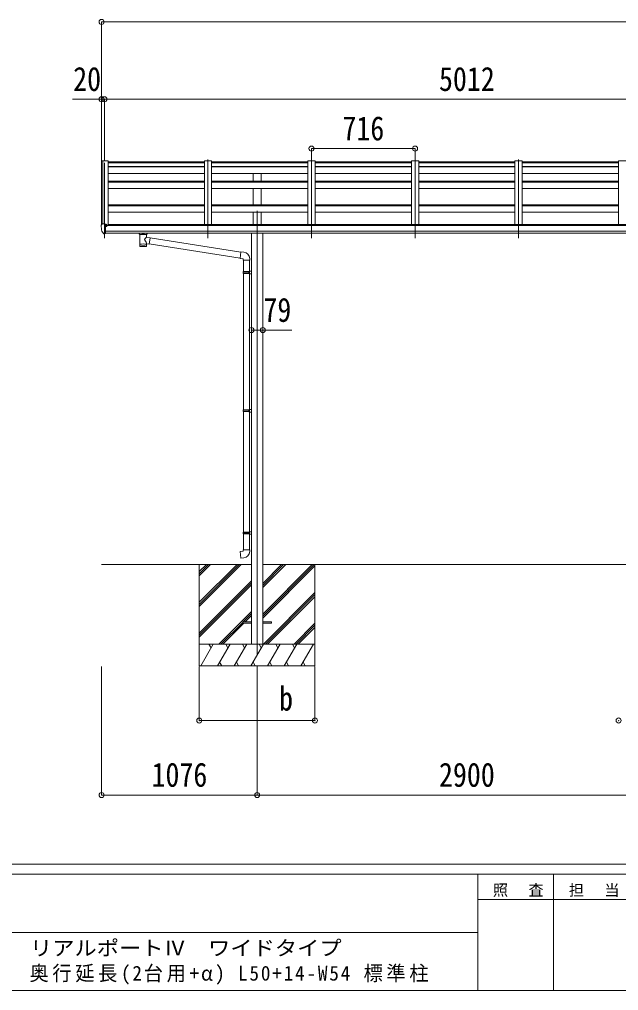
# Model space of a CAD drawing. Units: millimetres at full size. Extents: x -9783 to 9892, y -6828 to 6752.
# Drawn here: x 36 to 4180, y -6828 to -114 of the extents above; entities that cross this region are included whole.
import ezdxf
from ezdxf.enums import TextEntityAlignment as Align

# ---------------------------------------------------------------- set-up
doc = ezdxf.new("R2010")
doc.units = ezdxf.units.MM
doc.header["$LTSCALE"] = 35
doc.header["$PDMODE"] = 32
doc.header["$PDSIZE"] = 35
for name, color, linetype, lineweight in [('0-0_0', 7, 'Continuous', 9), ('0-1_本体', 4, 'Continuous', 9), ('0-2_部品', 7, 'Continuous', 9), ('0-8_PARTS2', 2, 'Continuous', 9), ('0-A_寸法', 6, 'Continuous', 9), ('F-0_240', 7, 'Continuous', 9)]:
    doc.layers.add(name, color=color, linetype=linetype, lineweight=lineweight)
doc.styles.add('ＭＳ ゴシック', font='')
doc.styles.get('ＭＳ ゴシック').set_extended_font_data('MS Gothic')

msp = doc.modelspace()

# ---------------------------------------------------------------- linework, layer by layer
at = {"layer": '0-0_0'}
for p, q in [((604.38, -3883.09), (1640.88, -3883.09)), ((1280.38, -3883.09), (1280.38, -4583.09)), ((1280.38, -4143.82), (1541.11, -3883.09)), ((1280.38, -4157.96), (1555.25, -3883.09)), ((1280.38, -4172.1), (1569.39, -3883.09)), ((1280.38, -3959.97), (1357.26, -3883.09)), ((1280.38, -3945.83), (1343.12, -3883.09)), ((1280.38, -3931.69), (1328.98, -3883.09)), ((1719.88, -3883.09), (4540.88, -3883.09)), ((1719.88, -4224.82), (2061.61, -3883.09)), ((1719.88, -4238.96), (2075.75, -3883.09)), ((1719.88, -4040.97), (1877.76, -3883.09)), ((1719.88, -4026.83), (1863.62, -3883.09)), ((1719.88, -4012.69), (1849.48, -3883.09)), ((1719.88, -4253.1), (2080.38, -3892.6)), ((2080.38, -3883.09), (2080.38, -4583.09)), ((1280.38, -4355.95), (1640.88, -3995.45)), ((1280.38, -4370.09), (1640.88, -4009.59)), ((1280.38, -4384.23), (1640.88, -4023.73)), ((1723.74, -4433.09), (2080.38, -4076.45)), ((1737.88, -4433.09), (2080.38, -4090.59)), ((1752.02, -4433.09), (2080.38, -4104.73)), ((1415.37, -4433.09), (1640.88, -4207.58)), ((1584.02, -4278.58), (1640.88, -4221.72)), ((1429.51, -4433.09), (1580.38, -4282.22)), ((1443.65, -4433.09), (1589.17, -4287.58)), ((1598.17, -4278.58), (1640.88, -4235.87)), ((1935.87, -4433.09), (2080.38, -4288.58)), ((1950.01, -4433.09), (2080.38, -4302.72)), ((1964.15, -4433.09), (2080.38, -4316.87)), ((2080.38, -4433.09), (1280.38, -4433.09)), ((1290.67, -4583.09), (1377.27, -4433.09)), ((1362.27, -4459.07), (1347.27, -4433.09)), ((1406.14, -4583.09), (1492.74, -4433.09)), ((1477.74, -4459.07), (1462.74, -4433.09)), ((1521.61, -4583.09), (1608.21, -4433.09)), ((1593.21, -4459.07), (1578.21, -4433.09)), ((1637.08, -4583.09), (1723.68, -4433.09)), ((1708.68, -4459.07), (1693.68, -4433.09)), ((1752.55, -4583.09), (1839.15, -4433.09)), ((1824.15, -4459.07), (1809.15, -4433.09)), ((1868.02, -4583.09), (1954.62, -4433.09)), ((1924.62, -4433.09), (1939.62, -4459.07)), ((1983.49, -4583.09), (2070.09, -4433.09)), ((1421.14, -4557.11), (1436.14, -4583.09)), ((1536.61, -4557.11), (1551.61, -4583.09)), ((1652.08, -4557.11), (1667.08, -4583.09)), ((1767.55, -4557.11), (1782.55, -4583.09)), ((1883.02, -4557.11), (1898.02, -4583.09)), ((1998.49, -4557.11), (2013.49, -4583.09)), ((1280.38, -4583.09), (2080.38, -4583.09))]:
    msp.add_line(p, q, dxfattribs=at)
at = {"layer": '0-1_本体'}
for p, q in [((604.39, -1092.85), (604.37, -1533.91)), ((605.33, -1091.97), (613.16, -1091.56)), ((613.38, -1091.64), (613.38, -1527.37)), ((613.46, -1091.75), (614.08, -1093.37)), ((649.38, -1091.55), (649.38, -1537.55)), ((1315.38, -1097.61), (649.38, -1097.61)), ((649.38, -1104.55), (1315.38, -1104.55)), ((649.38, -1131.26), (1315.38, -1131.26)), ((649.38, -1133.84), (1315.38, -1133.84)), ((1315.38, -1091.55), (1315.38, -1530.84)), ((1365.38, -1091.55), (1315.38, -1091.55)), ((1365.38, -1091.55), (1365.38, -1530.84)), ((2031.38, -1097.61), (1365.38, -1097.61)), ((1365.38, -1104.55), (2031.38, -1104.55)), ((1365.38, -1131.26), (2031.38, -1131.26)), ((1365.38, -1133.84), (2031.38, -1133.84)), ((2031.38, -1091.55), (2031.38, -1530.84)), ((2081.38, -1091.55), (2031.38, -1091.55)), ((2081.38, -1091.55), (2081.38, -1530.84)), ((2747.38, -1097.61), (2081.38, -1097.61)), ((2081.38, -1104.55), (2747.38, -1104.55)), ((2081.38, -1131.26), (2747.38, -1131.26)), ((2081.38, -1133.84), (2747.38, -1133.84)), ((2747.38, -1091.55), (2747.38, -1530.84)), ((2797.38, -1091.55), (2747.38, -1091.55)), ((2797.38, -1091.55), (2797.38, -1530.84)), ((3463.38, -1097.61), (2797.38, -1097.61)), ((2797.38, -1104.55), (3463.38, -1104.55)), ((2797.38, -1131.26), (3463.38, -1131.26)), ((2797.38, -1133.84), (3463.38, -1133.84)), ((3463.38, -1091.55), (3463.38, -1530.84)), ((3513.38, -1091.55), (3463.38, -1091.55)), ((3513.38, -1091.55), (3513.38, -1530.84)), ((4179.38, -1097.61), (3513.38, -1097.61)), ((3513.38, -1104.55), (4179.38, -1104.55)), ((3513.38, -1131.26), (4179.38, -1131.26)), ((3513.38, -1133.84), (4179.38, -1133.84)), ((4179.38, -1091.55), (4179.38, -1530.84)), ((4229.38, -1091.55), (4179.38, -1091.55)), ((649.38, -1178.58), (1315.38, -1178.58)), ((1365.38, -1178.58), (2031.38, -1178.58)), ((1652.88, -1232.31), (1652.88, -1178.58)), ((1707.88, -1232.31), (1707.88, -1178.58)), ((2081.38, -1178.58), (2747.38, -1178.58)), ((2797.38, -1178.58), (3463.38, -1178.58)), ((3513.38, -1178.58), (4179.38, -1178.58)), ((649.38, -1232.31), (1315.38, -1232.31)), ((649.38, -1237.88), (1315.38, -1237.88)), ((1365.38, -1232.31), (2031.38, -1232.31)), ((1365.38, -1237.88), (2031.38, -1237.88)), ((2081.38, -1232.31), (2747.38, -1232.31)), ((2081.38, -1237.88), (2747.38, -1237.88)), ((2797.38, -1232.31), (3463.38, -1232.31)), ((2797.38, -1237.88), (3463.38, -1237.88)), ((3513.38, -1232.31), (4179.38, -1232.31)), ((3513.38, -1237.88), (4179.38, -1237.88)), ((649.38, -1281.88), (1315.38, -1281.88)), ((1365.38, -1281.88), (2031.38, -1281.88)), ((1652.88, -1395.97), (1652.88, -1281.88)), ((1707.88, -1395.97), (1707.88, -1281.88)), ((2081.38, -1281.88), (2747.38, -1281.88)), ((2797.38, -1281.88), (3463.38, -1281.88)), ((3513.38, -1281.88), (4179.38, -1281.88)), ((649.38, -1395.97), (1315.38, -1395.97)), ((649.38, -1402.76), (1315.38, -1402.76)), ((1365.38, -1395.97), (2031.38, -1395.97)), ((1365.38, -1402.76), (2031.38, -1402.76)), ((2081.38, -1395.97), (2747.38, -1395.97)), ((2081.38, -1402.76), (2747.38, -1402.76)), ((2797.38, -1395.97), (3463.38, -1395.97)), ((2797.38, -1402.76), (3463.38, -1402.76)), ((3513.38, -1395.97), (4179.38, -1395.97)), ((3513.38, -1402.76), (4179.38, -1402.76)), ((649.38, -1446.31), (1315.38, -1446.31)), ((1365.38, -1446.31), (2031.38, -1446.31)), ((1652.88, -1530.84), (1652.88, -1446.31)), ((1707.88, -1530.84), (1707.88, -1446.31)), ((2081.38, -1446.31), (2747.38, -1446.31)), ((2797.38, -1446.31), (3463.38, -1446.31)), ((3513.38, -1446.31), (4179.38, -1446.31)), ((5629.88, -1537.55), (630.88, -1537.55)), ((654.38, -1537.55), (654.38, -1530.84)), ((5606.38, -1530.84), (654.38, -1530.84)), ((630.88, -1578.77), (5629.88, -1578.77)), ((5629.88, -1590.62), (630.88, -1590.54)), ((1640.88, -1590.71), (1640.88, -4433.12)), ((1719.88, -1590.71), (1719.88, -4433.12))]:
    msp.add_line(p, q, dxfattribs=at)
msp.add_lwpolyline([(614.08, -1527.37), (614.08, -1091.55), (649.38, -1091.55)], dxfattribs=at)
msp.add_circle((638.35, -1542.28), 3, dxfattribs=at)
for centre, radius, start, end in [((605.38, -1092.97), 1, 93, 173.32986), ((613.18, -1091.86), 0.301, 21.06327, 92.86679)]:
    msp.add_arc(centre, radius, start, end, dxfattribs=at)
at = {"layer": '0-2_部品'}
for p, q in [((602.38, -1536.73), (602.38, -1537.36)), ((609.29, -1527.92), (605.22, -1533.73)), ((624.38, -1595.86), (624.38, -1527.36)), ((625.88, -1528.27), (624.38, -1528.27)), ((630.88, -1537.09), (624.38, -1536.69)), ((625.88, -1528.27), (625.88, -1534.44)), ((635.55, -1529.77), (625.88, -1529.05)), ((625.88, -1532.04), (639.88, -1532.1)), ((635.35, -1542.27), (635.88, -1542.27)), ((635.88, -1542.27), (636.18, -1542.27)), ((636.38, -1532.08), (636.38, -1530.19)), ((640.88, -1533.21), (640.88, -1537.16)), ((616.76, -1594.04), (607.01, -1578.66)), ((622.88, -1595.76), (619.17, -1595.54)), ((622.88, -1595.76), (624.38, -1595.86)), ((624.38, -1593.66), (624.88, -1593.66)), ((624.88, -1593.66), (625.38, -1592.66)), ((630.88, -1592.66), (625.38, -1592.66)), ((864.88, -1596.66), (864.88, -1590.55)), ((868.98, -1601.16), (868.96, -1681.46)), ((914.78, -1618.74), (914.78, -1601.15)), ((918.88, -1596.66), (918.88, -1590.55)), ((940, -1622.64), (914.78, -1618.73)), ((914.8, -1681.46), (914.78, -1664.83)), ((914.78, -1665.08), (932.98, -1667.9)), ((940, -1622.64), (932.98, -1667.9)), ((1563.17, -1763.89), (933.25, -1666.16)), ((1566.84, -1721.95), (939.69, -1624.66)), ((1587.8, -1722.34), (1566.96, -1720.52)), ((1582.88, -1778.08), (1628.88, -1778.08)), ((1584.88, -1778.08), (1584.88, -1857.34)), ((1626.88, -1778.08), (1626.88, -1854.78)), ((1628.88, -1778.08), (1628.88, -1767.17)), ((1582.88, -1859.34), (1583.88, -1857.34)), ((1582.88, -1859.34), (1626.88, -1859.34)), ((1582.88, -1859.34), (1582.88, -1867.34)), ((1582.88, -1867.34), (1626.88, -1867.34)), ((1582.88, -1867.34), (1583.88, -1869.34)), ((1583.88, -1857.34), (1626.88, -1857.34)), ((1583.88, -1869.34), (1626.88, -1869.34)), ((1584.88, -1869.34), (1584.88, -2813.53)), ((1622.4, -1859.34), (1621.97, -1857.34)), ((1624.88, -1854.84), (1640.88, -1854.37)), ((1624.88, -1856.84), (1624.88, -1854.84)), ((1624.88, -1856.84), (1626.88, -1856.84)), ((1624.88, -1871.84), (1624.88, -1869.84)), ((1624.88, -1871.84), (1640.88, -1872.31)), ((1626.88, -1871.9), (1626.88, -2810.97)), ((1640.88, -1854.37), (1640.88, -1872.31)), ((1582.88, -2815.53), (1583.88, -2813.53)), ((1582.88, -2815.53), (1626.88, -2815.53)), ((1582.88, -2815.53), (1582.88, -2823.53)), ((1583.88, -2813.53), (1626.88, -2813.53)), ((1622.4, -2815.53), (1621.97, -2813.53)), ((1624.88, -2811.03), (1640.88, -2810.56)), ((1624.88, -2813.03), (1624.88, -2811.03)), ((1624.88, -2813.03), (1626.88, -2813.03)), ((1640.88, -2810.56), (1640.88, -2828.5)), ((1582.88, -2823.53), (1626.88, -2823.53)), ((1582.88, -2823.53), (1583.88, -2825.53)), ((1583.88, -2825.53), (1626.88, -2825.53)), ((1584.88, -2825.53), (1584.88, -3658.69)), ((1624.88, -2828.03), (1624.88, -2826.03)), ((1624.88, -2828.03), (1640.88, -2828.5)), ((1626.88, -2828.09), (1626.88, -3656.13)), ((1582.88, -3660.69), (1583.88, -3658.69)), ((1582.88, -3660.69), (1626.88, -3660.69)), ((1582.88, -3660.69), (1582.88, -3668.69)), ((1582.88, -3668.69), (1626.88, -3668.69)), ((1582.88, -3668.69), (1583.88, -3670.69)), ((1583.88, -3658.69), (1626.88, -3658.69)), ((1583.88, -3670.69), (1626.88, -3670.69)), ((1584.88, -3670.69), (1584.88, -3780.69)), ((1622.4, -3660.69), (1621.97, -3658.69)), ((1624.88, -3656.19), (1640.88, -3655.72)), ((1624.88, -3658.19), (1624.88, -3656.19)), ((1624.88, -3658.19), (1626.88, -3658.19)), ((1624.88, -3673.19), (1624.88, -3671.19)), ((1624.88, -3673.19), (1640.88, -3673.66)), ((1626.88, -3673.25), (1626.88, -3780.69)), ((1640.88, -3655.72), (1640.88, -3673.66)), ((1582.88, -3780.69), (1628.88, -3780.69)), ((1582.88, -3790.69), (1582.88, -3780.69)), ((1628.88, -3780.69), (1628.88, -3791.61))]:
    msp.add_line(p, q, dxfattribs=at)
at = {"layer": '0-2_部品', "color": 4}
for p, q in [((1580.38, -4278.58), (1640.88, -4278.58)), ((1580.38, -4278.58), (1580.38, -4287.58)), ((1580.38, -4287.58), (1640.88, -4287.58)), ((1719.88, -4278.58), (1780.38, -4278.58)), ((1719.88, -4287.58), (1780.38, -4287.58)), ((1780.38, -4278.58), (1780.38, -4287.58))]:
    msp.add_line(p, q, dxfattribs=at)
at = {"layer": '0-2_部品'}
for points in [[(624.38, -1527.36), (612.38, -1527.36), (610.05, -1527.5)], [(630.88, -1592.66), (630.88, -1534.44), (625.88, -1534.44)], [(635.55, -1529.77), (635.72, -1529.79), (635.88, -1529.82), (636.02, -1529.86), (636.15, -1529.91), (636.25, -1529.97), (636.32, -1530.04), (636.36, -1530.11), (636.38, -1530.19)], [(636.18, -1541.08), (636.18, -1542.27), (640.88, -1542.27)], [(640.88, -1540.65), (640.88, -1542.27), (641.35, -1542.27)], [(624.38, -1581.97), (627.54, -1581.56), (630.88, -1581.13)], [(864.92, -1596.72), (864.89, -1596.36), (865.14, -1595.41), (865.66, -1594.52), (866.46, -1593.68), (867.58, -1592.89), (868.98, -1592.16)], [(864.92, -1596.61), (864.89, -1596.96), (865.14, -1597.92), (865.66, -1598.8), (866.46, -1599.64), (867.58, -1600.44), (868.98, -1601.16)], [(914.78, -1592.18), (915.01, -1592.27), (916.37, -1593), (917.48, -1593.85), (918.24, -1594.72), (918.7, -1595.62), (918.87, -1596.5)], [(914.78, -1601.15), (915.01, -1601.06), (916.37, -1600.32), (917.48, -1599.48), (918.24, -1598.61), (918.7, -1597.71), (918.87, -1596.82)], [(1566.96, -1720.52), (1562.95, -1766.34), (1582.88, -1768.08), (1582.88, -1778.08)], [(1622.4, -1859.34), (1622.4, -1867.34), (1621.97, -1869.34)], [(1624.88, -1869.84), (1626.88, -1869.84), (1626.88, -1856.84)], [(1622.4, -2815.53), (1622.4, -2823.53), (1621.97, -2825.53)], [(1624.88, -2826.03), (1626.88, -2826.03), (1626.88, -2813.03)], [(1622.4, -3660.69), (1622.4, -3668.69), (1621.97, -3670.69)], [(1624.88, -3671.19), (1626.88, -3671.19), (1626.88, -3658.19)], [(1587.8, -3836.43), (1566.96, -3838.26), (1562.95, -3792.43), (1582.88, -3790.69)]]:
    msp.add_lwpolyline(points, dxfattribs=at)
for centre, radius, start, end in [((605.38, -1536.73), 3, 93, 180), ((794.87, -1537.35), 192.49, 180.0008, 192.1233), ((610.11, -1528.5), 1, 93.5, 145), ((638.38, -1542.27), 2.5, 151.64236, 180), ((638.38, -1542.27), 2.5, 0, 151.64236), ((609.61, -1577.16), 3, 191.83348, 210), ((619.35, -1592.54), 3, 210, 266.5), ((881.95, -1641.88), 51.38, 92.46126, 104.61963), ((901.83, -1641.88), 51.38, 75.38037, 87.53874), ((1583.88, -1767.17), 45, 0, 85), ((1583.88, -3791.61), 45, 275, 0)]:
    msp.add_arc(centre, radius, start, end, dxfattribs=at)
for centre, major_axis, ratio, start_param, end_param in [((639.88, -1533.2), (-0.02, 1.1), 0.906239, 4.6917496, 6.2625459), ((891.88, -1602.36), (-22.91, -0.42), 0.072511, 4.711586, 6.2823824), ((891.9, -1600.73), (-22.91, -0.42), 0.072511, 4.711586, 6.2823824), ((891.85, -1600.73), (22.92, -0.42), 0.07247, 0.0008089, 1.5716053), ((891.85, -1602.36), (22.92, -0.42), 0.07247, 0.0008089, 1.5716053), ((902.88, -1596.66), (16, 0), 0.361356, 0, 0.0194874), ((902.88, -1596.66), (16, 0), 0.361356, 6.2636979, 6.2831853), ((891.88, -1669.01), (22.91, 0), 0.122865, 6.2831853, 9.424778), ((891.88, -1638.29), (-22.81, 26.62), 0.234429, 3.1563334, 4.5976381), ((894.43, -1640.93), (20.32, 22.25), 0.045535, 4.9756507, 6.2441899), ((891.88, -1681.45), (22.92, 0), 0.101955, 6.2829723, 9.4248207), ((891.88, -1681.46), (22.92, 0), 0.101955, 3.1415499, 6.2833984)]:
    msp.add_ellipse(centre, major_axis=major_axis, ratio=ratio, start_param=start_param, end_param=end_param, dxfattribs=at)
at = {"layer": '0-8_PARTS2'}
for p, q in [((624.38, -1106.27), (624.38, -1625.55)), ((1340.38, -1625.55), (1340.38, -1081.71)), ((2056.38, -1625.55), (2056.38, -1081.71)), ((2772.38, -1625.55), (2772.38, -1081.71)), ((3488.38, -1625.55), (3488.38, -1081.71)), ((1680.38, -1436.75), (1680.38, -4511.98))]:
    msp.add_line(p, q, dxfattribs=at)
at = {"layer": '0-A_寸法'}
for p, q in [((604.39, -131.22), (7088.38, -131.22)), ((604.39, -131.22), (604.39, -1091.52)), ((604.39, -665.55), (404.39, -665.55)), ((624.39, -665.55), (604.39, -665.55)), ((604.39, -665.55), (604.39, -1091.52)), ((624.39, -665.55), (5636.38, -665.55)), ((624.39, -665.55), (624.39, -1091.52)), ((624.39, -665.55), (624.39, -1091.52)), ((2056.38, -1006.99), (2772.38, -1006.99)), ((2056.38, -1006.99), (2056.38, -1091.52)), ((2772.38, -1006.99), (2772.38, -1091.52)), ((1640.88, -2261.83), (1719.88, -2261.83)), ((1719.88, -2261.83), (1919.88, -2261.83)), ((604.39, -5475.97), (604.39, -4586.57)), ((1280.38, -4960.98), (1280.38, -4586.57)), ((1680.38, -5475.97), (1680.38, -4586.57)), ((2080.38, -4960.98), (2080.38, -4586.57)), ((1280.38, -4960.98), (2080.38, -4960.98)), ((604.39, -5475.97), (1680.38, -5475.97)), ((1680.38, -5475.97), (4580.38, -5475.97))]:
    msp.add_line(p, q, dxfattribs=at)
for p in [(604.39, -131.22), (604.39, -665.55), (624.39, -665.55), (2056.38, -1006.99), (2772.38, -1006.99), (1640.88, -2261.83), (1719.88, -2261.83), (1280.38, -4960.98), (2080.38, -4960.98), (4180.38, -4960.98), (604.39, -5475.97), (1680.38, -5475.97)]:
    msp.add_point(p, dxfattribs=at)
at = {"layer": 'F-0_240', "color": 5}
for p, q in [((-9783.03, -5953.1), (9396.97, -5953.1)), ((-9783.03, -6023.1), (6285.75, -6023.1)), ((3205.75, -6023.1), (3205.75, -6828.1)), ((3730.75, -6023.1), (3730.75, -6828.1)), ((3205.75, -6198.1), (5305.75, -6198.1)), ((-3969.25, -6425.6), (3205.75, -6425.6)), ((-9783.03, -6828.1), (9396.97, -6828.1))]:
    msp.add_line(p, q, dxfattribs=at)

# ---------------------------------------------------------------- texts
at = {"layer": '0-A_寸法', "color": 7, "style": 'ＭＳ ゴシック', "width": 0.85}
for s, p in [('20', (408.14, -658.55)), ('5012', (2937.88, -658.55)), ('716', (2270, -999.99)), ('79', (1723.63, -2254.83)), ('b', (1832.25, -4941.98)), ('1076', (949.88, -5468.97)), ('2900', (2937.88, -5468.97))]:
    msp.add_text(s, height=166.8, dxfattribs=at).set_placement(p, align=Align.BOTTOM_LEFT)
at = {"layer": 'F-0_240', "style": 'ＭＳ ゴシック', "width": 1.1}
msp.add_text('リアルポートⅣ\u3000ワイドタイプ', height=102.6, dxfattribs=at).set_placement((109.35, -6616.22), align=Align.BOTTOM_LEFT)
at = {"layer": 'F-0_240', "attachment_point": 7, "style": 'ＭＳ ゴシック'}
for s, insert, char_height in [('\\T1.17;照\u3000査', (3310.76, -6180.6), 76.98), ('\\T1.17;担\u3000当', (3835.76, -6180.6), 76.98), ('\\T1.19;\\W0.95;奥行延長(2台用+α)\\~L50+14-W54\\~標準柱', (105.77, -6786.55), 102.6)]:
    msp.add_mtext(s, dxfattribs=dict(at, insert=insert, char_height=char_height))

doc.saveas('drawing.dxf')
